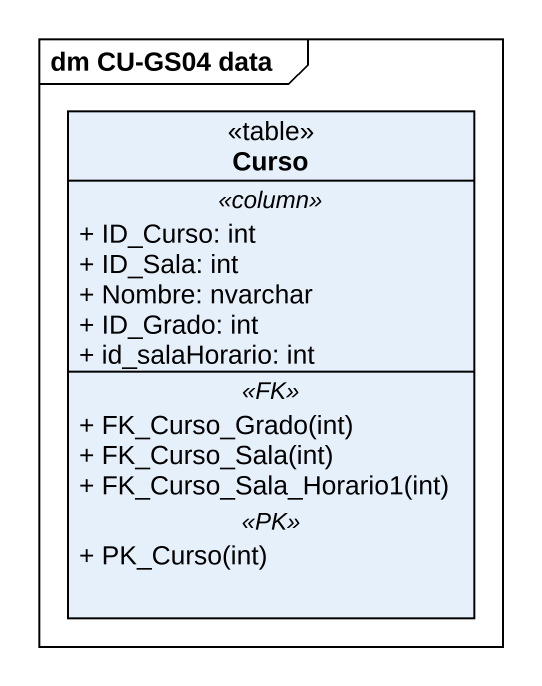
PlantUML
@startuml
mainframe dm CU-GS04 data
hide circle
hide empty members
skinparam classAttributeIconSize 0
class Curso <<table>> {
  .. <<column>> ..
  + ID_Curso: int
  + ID_Sala: int
  + Nombre: nvarchar
  + ID_Grado: int
  + id_salaHorario: int
  .. <<FK>> ..
  + FK_Curso_Grado(int)
  + FK_Curso_Sala(int)
  + FK_Curso_Sala_Horario1(int)
  .. <<PK>> ..
  + PK_Curso(int)
}
@enduml
